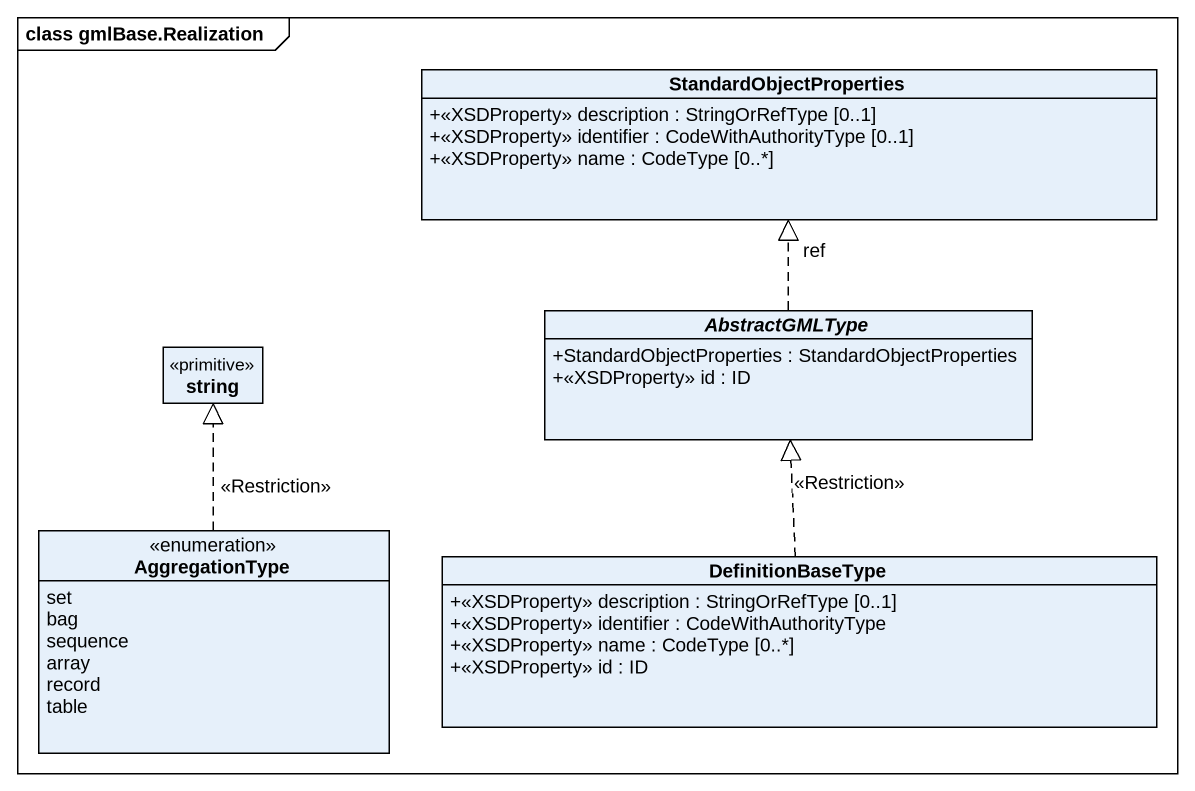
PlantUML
@startuml
mainframe class gmlBase.Realization
hide circle
hide empty members
skinparam classAttributeIconSize 0
class StandardObjectProperties {
  +<<XSDProperty>> description : StringOrRefType [0..1]
  +<<XSDProperty>> identifier : CodeWithAuthorityType [0..1]
  +<<XSDProperty>> name : CodeType [0..*]
}
abstract class AbstractGMLType {
  +StandardObjectProperties : StandardObjectProperties
  +<<XSDProperty>> id : ID
}
class string <<primitive>>
enum AggregationType {
  set
  bag
  sequence
  array
  record
  table
}
class DefinitionBaseType {
  +<<XSDProperty>> description : StringOrRefType [0..1]
  +<<XSDProperty>> identifier : CodeWithAuthorityType
  +<<XSDProperty>> name : CodeType [0..*]
  +<<XSDProperty>> id : ID
}
AbstractGMLType .up.|> StandardObjectProperties : ref
AggregationType .up.|> string : <<Restriction>>
DefinitionBaseType .up.|> AbstractGMLType : <<Restriction>>
@enduml
